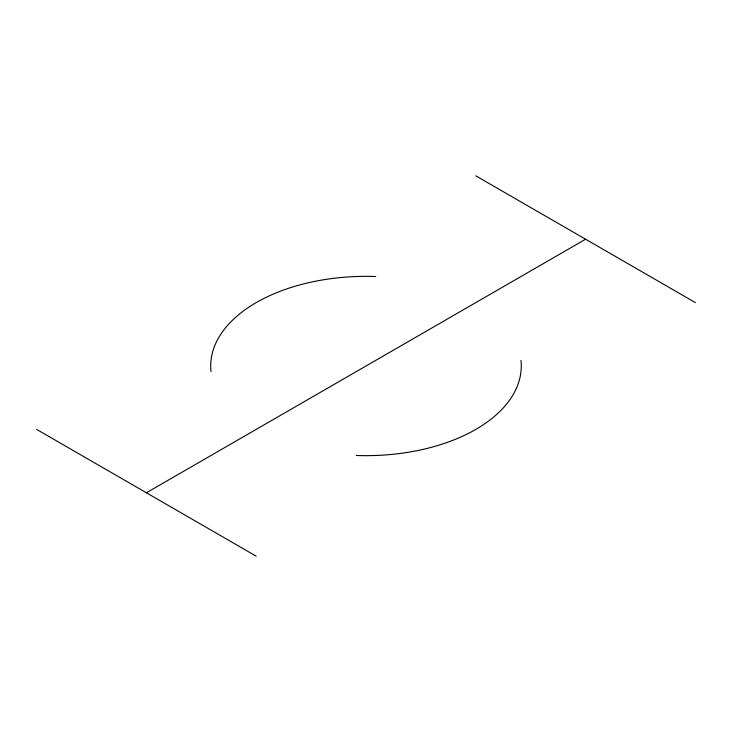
<?xml version="1.0" encoding="UTF-8"?>
<svg xmlns="http://www.w3.org/2000/svg" width="732" height="732" viewBox="0 0 732 732"><rect width="100%" height="100%" fill="white"/><g stroke="black" fill="none" stroke-linecap="round" stroke-linejoin="round"><path stroke-width="1.1" d="M146.4 492.782L585.6 239.218M475.8 175.826L695.4 302.609M36.6 429.391L256.2 556.174M520.974 360.382A155.285 89.652 0 0 1 356.274 455.478M211.026 371.618A155.285 89.652 0 0 1 375.726 276.522"/></g></svg>
